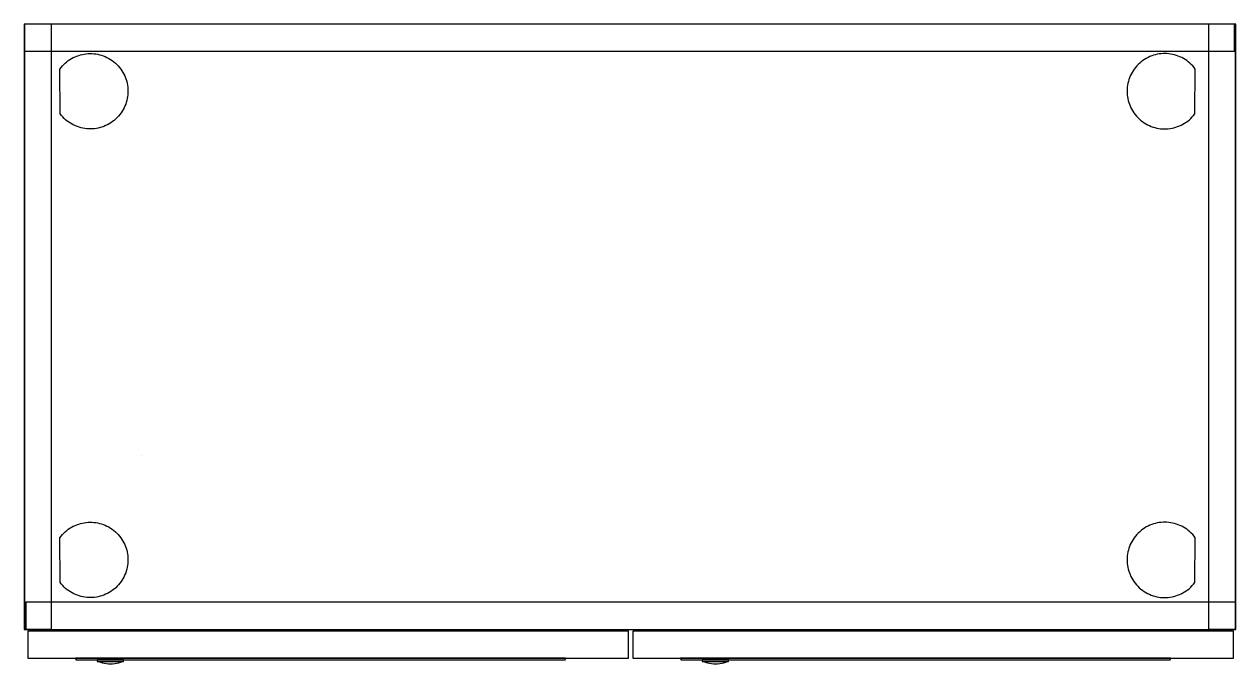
# Model space of a CAD drawing. Header units: millimetres. Extents: x 1075 to 13200, y 678 to 7235.
# Drawn here: x 9632 to 10433, y 3468 to 3891 of the extents above; entities that cross this region are included whole.
import ezdxf

# ---------------------------------------------------------------- set-up
doc = ezdxf.new("R2010")
doc.units = ezdxf.units.MM

msp = doc.modelspace()

# ---------------------------------------------------------------- linework, layer by layer
at = {"color": 0}
for points in [[(10432.92, 3890.64), (9631.92, 3890.64), (9631.92, 3490.64), (10432.92, 3490.64)], [(9650.02, 3890.64), (9632.02, 3890.64), (9632.02, 3490.64), (9650.02, 3490.64)], [(10432.02, 3890.64), (9632.02, 3890.64), (9632.02, 3872.84), (10432.02, 3872.84)], [(9649.97, 3890.64), (9632.02, 3890.64), (9632.02, 3490.72), (9649.97, 3490.72)], [(10432.85, 3890.7), (10414.85, 3890.7), (10414.85, 3490.7), (10432.85, 3490.7)], [(10432.92, 3890.64), (10414.92, 3890.64), (10414.92, 3490.64), (10432.92, 3490.64)], [(9655.4, 3861.02), (9656.24, 3862.11), (9657.12, 3863.14), (9658.04, 3864.11), (9659.01, 3865.02), (9660.02, 3865.88), (9661.06, 3866.67), (9662.13, 3867.4), (9663.24, 3868.06), (9664.38, 3868.67), (9665.54, 3869.22), (9666.72, 3869.7), (9667.92, 3870.12), (9669.15, 3870.48), (9670.38, 3870.78), (9671.63, 3871.01), (9672.89, 3871.18), (9674.16, 3871.28), (9675.43, 3871.33), (9676.7, 3871.3), (9677.97, 3871.22), (9679.23, 3871.06), (9680.49, 3870.85), (9681.74, 3870.56), (9682.98, 3870.22), (9684.21, 3869.8), (9685.42, 3869.32), (9686.61, 3868.77), (9687.77, 3868.16), (9688.91, 3867.48), (9690.02, 3866.73), (9691.11, 3865.91), (9692.16, 3865.03), (9693.16, 3864.09), (9694.09, 3863.11), (9694.97, 3862.09), (9695.77, 3861.03), (9696.52, 3859.95), (9697.2, 3858.83), (9697.82, 3857.69), (9698.37, 3856.52), (9698.86, 3855.33), (9699.29, 3854.12), (9699.65, 3852.89), (9699.94, 3851.65), (9700.18, 3850.4), (9700.35, 3849.14), (9700.45, 3847.87), (9700.49, 3846.6), (9700.47, 3845.33), (9700.39, 3844.07), (9700.23, 3842.8), (9700.02, 3841.55), (9699.74, 3840.3), (9699.4, 3839.07), (9698.99, 3837.86), (9698.52, 3836.66), (9697.98, 3835.48), (9697.38, 3834.33), (9696.72, 3833.2), (9695.99, 3832.1), (9695.2, 3831.04), (9694.34, 3830.01), (9693.42, 3829.01), (9692.43, 3828.06), (9691.39, 3827.16), (9690.32, 3826.32), (9689.22, 3825.56), (9688.09, 3824.86), (9686.94, 3824.23), (9685.76, 3823.66), (9684.55, 3823.17), (9683.34, 3822.73), (9682.1, 3822.37), (9680.86, 3822.07), (9679.6, 3821.83), (9678.33, 3821.66), (9677.07, 3821.55), (9675.79, 3821.51), (9674.52, 3821.54), (9673.26, 3821.62), (9672, 3821.77), (9670.74, 3821.99), (9669.5, 3822.26), (9668.28, 3822.61), (9667.07, 3823.01), (9665.88, 3823.47), (9664.71, 3824), (9663.56, 3824.59), (9662.45, 3825.25), (9661.36, 3825.96), (9660.31, 3826.73), (9659.29, 3827.57), (9658.31, 3828.47), (9657.37, 3829.42), (9656.47, 3830.44), (9655.62, 3831.52)], [(10406.15, 3861.02), (10405.32, 3862.11), (10404.43, 3863.14), (10403.51, 3864.11), (10402.54, 3865.02), (10401.54, 3865.88), (10400.49, 3866.67), (10399.42, 3867.4), (10398.31, 3868.06), (10397.18, 3868.67), (10396.01, 3869.22), (10394.83, 3869.7), (10393.63, 3870.12), (10392.41, 3870.48), (10391.17, 3870.78), (10389.92, 3871.01), (10388.66, 3871.18), (10387.4, 3871.28), (10386.13, 3871.33), (10384.85, 3871.3), (10383.58, 3871.22), (10382.32, 3871.06), (10381.06, 3870.85), (10379.81, 3870.56), (10378.57, 3870.22), (10377.34, 3869.8), (10376.13, 3869.32), (10374.95, 3868.77), (10373.78, 3868.16), (10372.64, 3867.48), (10371.53, 3866.73), (10370.44, 3865.91), (10369.39, 3865.03), (10368.39, 3864.09), (10367.46, 3863.11), (10366.59, 3862.09), (10365.78, 3861.03), (10365.03, 3859.95), (10364.35, 3858.83), (10363.73, 3857.69), (10363.18, 3856.52), (10362.69, 3855.33), (10362.27, 3854.12), (10361.9, 3852.89), (10361.61, 3851.65), (10361.37, 3850.4), (10361.2, 3849.14), (10361.1, 3847.87), (10361.06, 3846.6), (10361.08, 3845.33), (10361.17, 3844.07), (10361.32, 3842.8), (10361.53, 3841.55), (10361.81, 3840.3), (10362.15, 3839.07), (10362.56, 3837.86), (10363.03, 3836.66), (10363.57, 3835.48), (10364.17, 3834.33), (10364.83, 3833.2), (10365.56, 3832.1), (10366.36, 3831.04), (10367.21, 3830.01), (10368.13, 3829.01), (10369.12, 3828.06), (10370.16, 3827.16), (10371.23, 3826.32), (10372.33, 3825.56), (10373.46, 3824.86), (10374.62, 3824.23), (10375.8, 3823.66), (10377, 3823.17), (10378.22, 3822.73), (10379.45, 3822.37), (10380.7, 3822.07), (10381.95, 3821.83), (10383.22, 3821.66), (10384.49, 3821.55), (10385.76, 3821.51), (10387.03, 3821.54), (10388.29, 3821.62), (10389.55, 3821.77), (10390.81, 3821.99), (10392.05, 3822.26), (10393.28, 3822.61), (10394.49, 3823.01), (10395.68, 3823.47), (10396.84, 3824), (10397.99, 3824.59), (10399.11, 3825.25), (10400.19, 3825.96), (10401.25, 3826.73), (10402.26, 3827.57), (10403.25, 3828.47), (10404.18, 3829.42), (10405.08, 3830.44), (10405.93, 3831.52)], [(9655.4, 3551.2), (9656.24, 3552.29), (9657.12, 3553.32), (9658.04, 3554.29), (9659.01, 3555.2), (9660.02, 3556.05), (9661.06, 3556.84), (9662.13, 3557.57), (9663.24, 3558.24), (9664.38, 3558.85), (9665.54, 3559.39), (9666.72, 3559.88), (9667.92, 3560.3), (9669.15, 3560.66), (9670.38, 3560.95), (9671.63, 3561.19), (9672.89, 3561.36), (9674.16, 3561.46), (9675.43, 3561.5), (9676.7, 3561.48), (9677.97, 3561.39), (9679.23, 3561.24), (9680.49, 3561.02), (9681.74, 3560.74), (9682.98, 3560.39), (9684.21, 3559.98), (9685.42, 3559.5), (9686.61, 3558.95), (9687.77, 3558.34), (9688.91, 3557.66), (9690.02, 3556.91), (9691.11, 3556.09), (9692.16, 3555.21), (9693.16, 3554.27), (9694.09, 3553.29), (9694.97, 3552.27), (9695.77, 3551.21), (9696.52, 3550.13), (9697.2, 3549.01), (9697.82, 3547.86), (9698.37, 3546.7), (9698.86, 3545.51), (9699.29, 3544.3), (9699.65, 3543.07), (9699.94, 3541.83), (9700.18, 3540.58), (9700.35, 3539.32), (9700.45, 3538.05), (9700.49, 3536.78), (9700.47, 3535.51), (9700.39, 3534.24), (9700.23, 3532.98), (9700.02, 3531.73), (9699.74, 3530.48), (9699.4, 3529.25), (9698.99, 3528.03), (9698.52, 3526.84), (9697.98, 3525.66), (9697.38, 3524.51), (9696.72, 3523.38), (9695.99, 3522.28), (9695.2, 3521.22), (9694.34, 3520.18), (9693.42, 3519.19), (9692.43, 3518.23), (9691.39, 3517.33), (9690.32, 3516.5), (9689.22, 3515.74), (9688.09, 3515.04), (9686.94, 3514.41), (9685.76, 3513.84), (9684.55, 3513.34), (9683.34, 3512.91), (9682.1, 3512.54), (9680.86, 3512.24), (9679.6, 3512.01), (9678.33, 3511.84), (9677.07, 3511.73), (9675.79, 3511.69), (9674.52, 3511.71), (9673.26, 3511.8), (9672, 3511.95), (9670.74, 3512.16), (9669.5, 3512.44), (9668.28, 3512.78), (9667.07, 3513.19), (9665.88, 3513.65), (9664.71, 3514.18), (9663.56, 3514.77), (9662.45, 3515.42), (9661.36, 3516.14), (9660.31, 3516.91), (9659.29, 3517.75), (9658.31, 3518.64), (9657.37, 3519.6), (9656.47, 3520.62), (9655.62, 3521.7)], [(10406.15, 3551.2), (10405.32, 3552.29), (10404.43, 3553.32), (10403.51, 3554.29), (10402.54, 3555.2), (10401.54, 3556.05), (10400.49, 3556.84), (10399.42, 3557.57), (10398.31, 3558.24), (10397.18, 3558.85), (10396.01, 3559.39), (10394.83, 3559.88), (10393.63, 3560.3), (10392.41, 3560.66), (10391.17, 3560.95), (10389.92, 3561.19), (10388.66, 3561.36), (10387.4, 3561.46), (10386.13, 3561.5), (10384.85, 3561.48), (10383.58, 3561.39), (10382.32, 3561.24), (10381.06, 3561.02), (10379.81, 3560.74), (10378.57, 3560.39), (10377.34, 3559.98), (10376.13, 3559.5), (10374.95, 3558.95), (10373.78, 3558.34), (10372.64, 3557.66), (10371.53, 3556.91), (10370.44, 3556.09), (10369.39, 3555.21), (10368.39, 3554.27), (10367.46, 3553.29), (10366.59, 3552.27), (10365.78, 3551.21), (10365.03, 3550.13), (10364.35, 3549.01), (10363.73, 3547.86), (10363.18, 3546.7), (10362.69, 3545.51), (10362.27, 3544.3), (10361.9, 3543.07), (10361.61, 3541.83), (10361.37, 3540.58), (10361.2, 3539.32), (10361.1, 3538.05), (10361.06, 3536.78), (10361.08, 3535.51), (10361.17, 3534.24), (10361.32, 3532.98), (10361.53, 3531.73), (10361.81, 3530.48), (10362.15, 3529.25), (10362.56, 3528.03), (10363.03, 3526.84), (10363.57, 3525.66), (10364.17, 3524.51), (10364.83, 3523.38), (10365.56, 3522.28), (10366.36, 3521.22), (10367.21, 3520.18), (10368.13, 3519.19), (10369.12, 3518.23), (10370.16, 3517.33), (10371.23, 3516.5), (10372.33, 3515.74), (10373.46, 3515.04), (10374.62, 3514.41), (10375.8, 3513.84), (10377, 3513.34), (10378.22, 3512.91), (10379.45, 3512.54), (10380.7, 3512.24), (10381.95, 3512.01), (10383.22, 3511.84), (10384.49, 3511.73), (10385.76, 3511.69), (10387.03, 3511.71), (10388.29, 3511.8), (10389.55, 3511.95), (10390.81, 3512.16), (10392.05, 3512.44), (10393.28, 3512.78), (10394.49, 3513.19), (10395.68, 3513.65), (10396.84, 3514.18), (10397.99, 3514.77), (10399.11, 3515.42), (10400.19, 3516.14), (10401.25, 3516.91), (10402.26, 3517.75), (10403.25, 3518.64), (10404.18, 3519.6), (10405.08, 3520.62), (10405.93, 3521.7)], [(10432.92, 3508.64), (9632.92, 3508.64), (9632.92, 3490.64), (10432.92, 3490.64)], [(10031.36, 3489.56), (9634.36, 3489.56), (9634.36, 3471.56), (10031.36, 3471.56)], [(10431.36, 3489.56), (10034.36, 3489.56), (10034.36, 3471.56), (10431.36, 3471.56)], [(9989.86, 3471.58), (9665.88, 3471.58), (9665.88, 3471.12), (9665.88, 3471.09), (9665.88, 3471.07), (9665.88, 3471.04), (9665.89, 3471.01), (9665.89, 3470.99), (9665.9, 3470.96), (9665.91, 3470.94), (9665.92, 3470.92), (9665.93, 3470.89), (9665.94, 3470.87), (9665.95, 3470.85), (9665.96, 3470.83), (9665.98, 3470.81), (9665.99, 3470.79), (9666.01, 3470.77), (9666.03, 3470.75), (9666.05, 3470.73), (9666.06, 3470.72), (9666.08, 3470.7), (9666.1, 3470.69), (9666.13, 3470.67), (9666.15, 3470.66), (9666.17, 3470.65), (9666.19, 3470.64), (9666.22, 3470.63), (9666.24, 3470.62), (9666.26, 3470.62), (9666.29, 3470.61), (9666.32, 3470.6), (9666.34, 3470.6), (9666.37, 3470.6), (9666.39, 3470.6), (9989.34, 3470.6), (9989.36, 3470.6), (9989.39, 3470.6), (9989.42, 3470.6), (9989.44, 3470.61), (9989.47, 3470.62), (9989.49, 3470.62), (9989.52, 3470.63), (9989.54, 3470.64), (9989.56, 3470.65), (9989.59, 3470.66), (9989.61, 3470.67), (9989.63, 3470.69), (9989.65, 3470.7), (9989.67, 3470.72), (9989.69, 3470.73), (9989.71, 3470.75), (9989.72, 3470.77), (9989.74, 3470.79), (9989.75, 3470.81), (9989.77, 3470.83), (9989.78, 3470.85), (9989.8, 3470.87), (9989.81, 3470.89), (9989.82, 3470.92), (9989.83, 3470.94), (9989.83, 3470.96), (9989.84, 3470.99), (9989.85, 3471.01), (9989.85, 3471.04), (9989.86, 3471.07), (9989.86, 3471.09), (9989.86, 3471.12)], [(9697.65, 3470.61), (9680.13, 3470.61), (9680.13, 3469.46), (9697.65, 3469.46)], [(10389.86, 3471.58), (10065.88, 3471.58), (10065.88, 3471.12), (10065.88, 3471.09), (10065.88, 3471.07), (10065.88, 3471.04), (10065.89, 3471.01), (10065.89, 3470.99), (10065.9, 3470.96), (10065.91, 3470.94), (10065.92, 3470.92), (10065.93, 3470.89), (10065.94, 3470.87), (10065.95, 3470.85), (10065.96, 3470.83), (10065.98, 3470.81), (10065.99, 3470.79), (10066.01, 3470.77), (10066.03, 3470.75), (10066.05, 3470.73), (10066.06, 3470.72), (10066.08, 3470.7), (10066.1, 3470.69), (10066.13, 3470.67), (10066.15, 3470.66), (10066.17, 3470.65), (10066.19, 3470.64), (10066.22, 3470.63), (10066.24, 3470.62), (10066.26, 3470.62), (10066.29, 3470.61), (10066.32, 3470.6), (10066.34, 3470.6), (10066.37, 3470.6), (10066.39, 3470.6), (10389.34, 3470.6), (10389.36, 3470.6), (10389.39, 3470.6), (10389.42, 3470.6), (10389.44, 3470.61), (10389.47, 3470.62), (10389.49, 3470.62), (10389.52, 3470.63), (10389.54, 3470.64), (10389.56, 3470.65), (10389.59, 3470.66), (10389.61, 3470.67), (10389.63, 3470.69), (10389.65, 3470.7), (10389.67, 3470.72), (10389.69, 3470.73), (10389.71, 3470.75), (10389.72, 3470.77), (10389.74, 3470.79), (10389.75, 3470.81), (10389.77, 3470.83), (10389.78, 3470.85), (10389.79, 3470.87), (10389.81, 3470.89), (10389.82, 3470.92), (10389.83, 3470.94), (10389.83, 3470.96), (10389.84, 3470.99), (10389.85, 3471.01), (10389.85, 3471.04), (10389.85, 3471.07), (10389.86, 3471.09), (10389.86, 3471.12)], [(10097.65, 3470.61), (10080.13, 3470.61), (10080.13, 3469.46), (10097.65, 3469.46)]]:
    msp.add_lwpolyline(points, close=True, dxfattribs=at)
for points in [[(9681.11, 3469.46), (9682.38, 3469), (9683.68, 3468.62), (9685, 3468.32), (9686.33, 3468.1), (9687.68, 3467.97), (9689.03, 3467.93), (9690.38, 3467.97), (9691.73, 3468.09), (9693.06, 3468.31), (9694.38, 3468.6), (9695.68, 3468.98), (9696.95, 3469.45)], [(10081.11, 3469.46), (10082.38, 3469), (10083.68, 3468.62), (10085, 3468.32), (10086.33, 3468.1), (10087.68, 3467.97), (10089.03, 3467.93), (10090.38, 3467.97), (10091.73, 3468.09), (10093.06, 3468.31), (10094.38, 3468.6), (10095.68, 3468.98), (10096.95, 3469.45)]]:
    msp.add_lwpolyline(points, dxfattribs=at)
msp.add_polyline3d([(9709.77, 3605.76, 376.09), (9709.77, 3605.76, 376.09), (9709.77, 3605.76, 376.09), (9709.77, 3605.76, 376.09)], close=True, dxfattribs=at)

doc.saveas('drawing.dxf')
